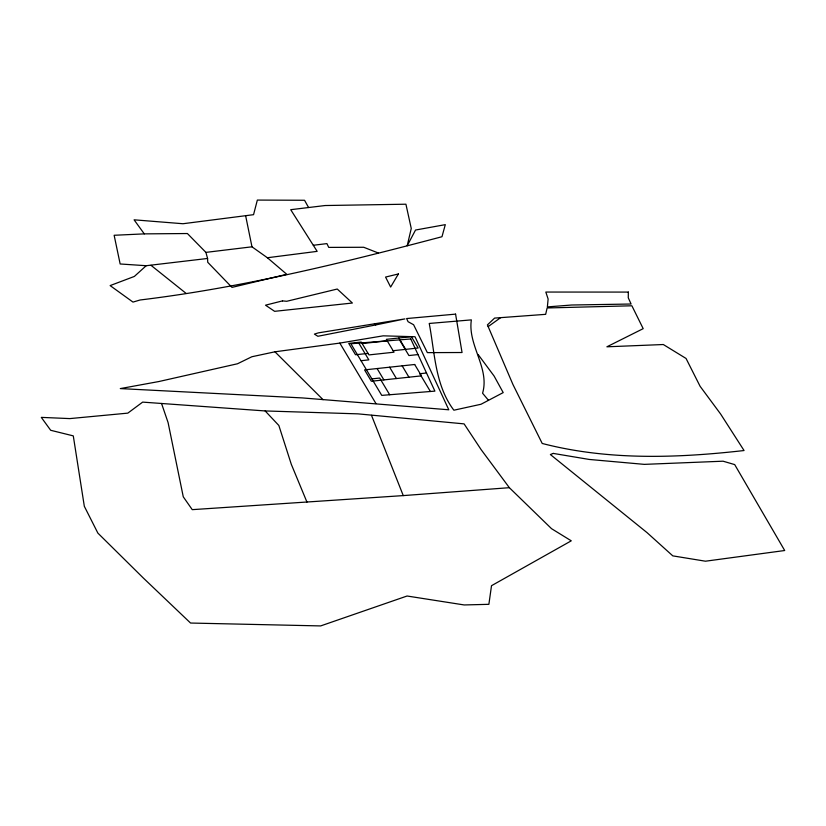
<?xml version="1.0" encoding="UTF-8"?>
<svg xmlns="http://www.w3.org/2000/svg" width="826" height="826" viewBox="0 0 826 826"><rect width="100%" height="100%" fill="white"/><g stroke="black" fill="none" stroke-linecap="round" stroke-linejoin="round"><path stroke-width="1.24" d="M146.202 265.714L134.349 276.442L110.126 285.59L132.986 302.089L140.131 299.983C242.4 287.582 342.542 262.988 441.982 236.721L445.297 224.651L415.54 230.031L407.197 245.745L411.255 228.482L405.927 204.208L325.145 205.529L290.711 209.69L317.163 251.362L267.387 257.743L251.971 246.809L205.911 252.384L187.399 233.531L144.282 233.872L114.143 235.276L120.152 263.979L146.202 265.714L207.574 258.466L207.729 262.276L231.982 287.386L286.798 274.315L267.387 257.743M488.166 326.6L487.423 324.886L494.609 318.093L545.656 314.334L547.132 307.964L631.89 305.785L643.186 328.655L606.893 346.806L663.309 344.525L686.045 358.453L700.087 386.279L720.613 414.012L744.061 450.531C677.588 458.058 609.505 460.526 544.127 443.954L542.217 443.469L512.936 384.482L488.166 326.6L500.67 317.649M274.944 351.804L251.889 356.739L237.496 363.77L158.85 381.54L120.297 388.592L302.357 397.925L448.797 409.789L415.034 336.75L383.181 335.831L339.816 343.089L274.944 351.804L323.069 399.691M375.716 324.938L404.916 318.898L318.423 332.857L314.396 334.107L317.865 336.275L375.716 324.938L374.457 323.771M144.282 233.872L134.08 219.819L182.98 223.732L253.551 214.677L257.351 200.078L304.546 200.264L308.583 207.532M313.333 245.27L326.91 243.608L328.738 247.397L363.739 247.273L378.256 252.983M362.16 343.554L387.229 340.849M368.055 353.404L355.521 354.757L348.737 343.399L361.261 342.057L368.954 354.912L394.012 352.206L386.331 339.352L411.389 336.647L418.173 348.004L393.114 350.709M361.024 360.714L368.83 359.868L358.825 343.131M417.997 354.571L408.922 355.552L399.557 339.868M371.886 378.886L379.692 378.04L389.676 394.745M426.515 372.991L419.784 373.724L430.408 391.493M161.545 403.47L168.091 422.592L183.269 496.808L192.241 509.652L403.264 495.6L509.353 487.691L551.551 528.692L571.272 540.823L491.511 585.696L488.878 604.322L464.212 604.952L407.073 596.011L320.653 625.922L190.558 623.041L143.363 578.055L97.871 533.1L84.324 506.297L73.287 435.88L50.685 430.284L41.3 417.378L69.818 418.596L127.813 413.134L142.65 402.117L265.156 410.945L357.957 413.857L464.098 423.883L481.083 449.571L509.353 487.691M151.034 265.342L185.902 293.23M265.156 410.945L278.847 425.473L291.289 464.274L306.962 502.105M488.496 400.321L482.58 393.228C490.004 368.045 467.495 345.289 471.357 319.879L429.231 323.462C434.858 352.939 435.013 385.257 453.866 410.212L481.021 404.255L503.199 392.598L494.124 376.078L478.068 354.457M398.855 337.999L405.638 349.357M402.159 365.835L408.942 377.193M389.624 367.188L396.408 378.545M377.1 368.541L383.884 379.898M339.816 343.089L375.985 403.615M371.493 415.323L403.264 495.6M205.911 252.384L207.574 258.466M245.652 215.792L251.971 246.809M628.338 292.084L628.266 297.804L631.095 304.02L571.654 305.011L547.37 306.911L548.123 299.033L545.821 292.053L628.338 292.084M398.39 273.964L390.646 287.056L385.566 277.061L398.39 273.964M553.265 453.412L550.374 454.537L647.057 532.646L672.787 555.867L705.466 561.205L784.7 550.519L734.696 464.594L723.07 461.197L644.321 464.367L589.217 459.442L553.265 453.412M282.492 300.891L265.507 305.186L274.624 311.33L352.392 303.028L337.256 289.038L286.736 301.284L282.492 300.891M414.683 364.493L364.565 369.893L371.349 381.251L421.477 375.851L414.683 364.493M455.58 314.128L406.619 318.547L408.075 321.706L413.599 324.732L427.352 352.63L462.054 352.516L455.58 314.128M410.79 338.97L350.895 343.761L381.746 395.386L434.899 391.132L410.79 338.97"/></g></svg>
